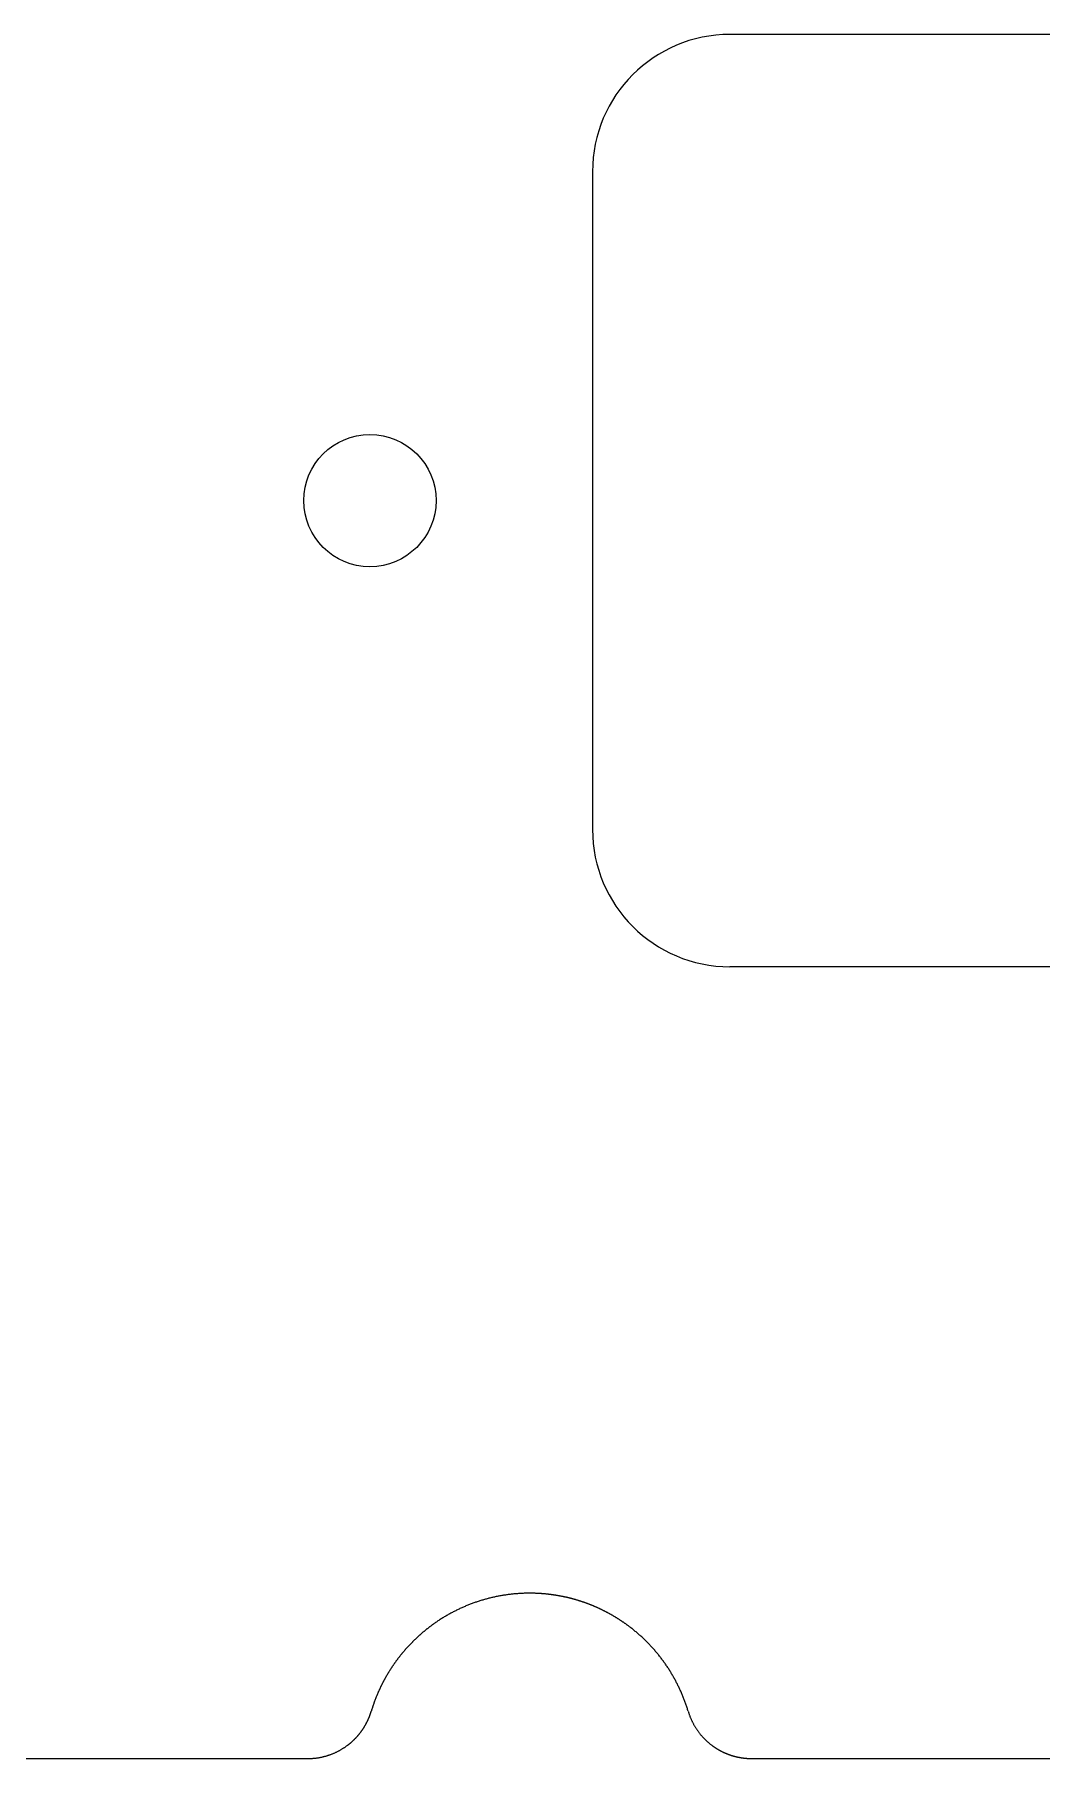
# Model space of a CAD drawing. Header units: millimetres. Extents: x -10 to 277, y -95 to 18.
# Drawn here: x 246.15 to 261.38, y -95.23 to -69.15 of the extents above; entities that cross this region are included whole.
import ezdxf

# ---------------------------------------------------------------- set-up
doc = ezdxf.new("R2010")
doc.units = ezdxf.units.MM
doc.header["$MEASUREMENT"] = 0
doc.layers.add('Edge.Cuts', color=53, linetype='CONTINUOUS')

msp = doc.modelspace()

# ---------------------------------------------------------------- linework, layer by layer
at = {"layer": 'Edge.Cuts', "linetype": 'Continuous'}
for p, q in [((267.2125, -69.15), (256.662499, -69.15)), ((254.5875, -71.225), (254.5875, -81.175001)), ((267.2125, -83.25), (256.6625, -83.25)), ((252.926433, -92.829047), (252.912912, -92.8331)), ((252.939976, -92.82507), (252.926433, -92.829047)), ((252.953542, -92.82117), (252.939976, -92.82507)), ((252.967128, -92.817348), (252.953542, -92.82117)), ((252.980736, -92.813602), (252.967128, -92.817348)), ((252.994365, -92.809934), (252.980736, -92.813602)), ((253.008014, -92.806343), (252.994365, -92.809934)), ((253.021683, -92.802829), (253.008014, -92.806343)), ((253.035371, -92.799393), (253.021683, -92.802829)), ((253.049079, -92.796034), (253.035371, -92.799393)), ((253.062805, -92.792754), (253.049079, -92.796034)), ((253.07655, -92.789551), (253.062805, -92.792754)), ((253.090313, -92.786426), (253.07655, -92.789551)), ((253.104094, -92.783378), (253.090313, -92.786426)), ((253.117892, -92.780409), (253.104094, -92.783378)), ((253.131707, -92.777518), (253.117892, -92.780409)), ((253.145539, -92.774706), (253.131707, -92.777518)), ((253.159387, -92.771971), (253.145539, -92.774706)), ((253.173251, -92.769315), (253.159387, -92.771971)), ((253.18713, -92.766737), (253.173251, -92.769315)), ((253.201025, -92.764238), (253.18713, -92.766737)), ((253.214935, -92.761817), (253.201025, -92.764238)), ((253.228859, -92.759475), (253.214935, -92.761817)), ((253.242797, -92.757212), (253.228859, -92.759475)), ((253.256749, -92.755028), (253.242797, -92.757212)), ((253.270715, -92.752922), (253.256749, -92.755028)), ((253.284694, -92.750895), (253.270715, -92.752922)), ((253.298685, -92.748947), (253.284694, -92.750895)), ((253.312689, -92.747078), (253.298685, -92.748947)), ((253.326706, -92.745288), (253.312689, -92.747078)), ((253.340734, -92.743577), (253.326706, -92.745288)), ((253.354773, -92.741946), (253.340734, -92.743577)), ((253.368824, -92.740393), (253.354773, -92.741946)), ((253.382886, -92.73892), (253.368824, -92.740393)), ((253.396958, -92.737526), (253.382886, -92.73892)), ((253.41104, -92.736211), (253.396958, -92.737526)), ((253.425133, -92.734976), (253.41104, -92.736211)), ((253.439235, -92.73382), (253.425133, -92.734976)), ((253.453346, -92.732744), (253.439235, -92.73382)), ((253.467466, -92.731747), (253.453346, -92.732744)), ((253.481595, -92.73083), (253.467466, -92.731747)), ((253.495732, -92.729992), (253.481595, -92.73083)), ((253.509877, -92.729234), (253.495732, -92.729992)), ((253.52403, -92.728556), (253.509877, -92.729234)), ((253.538191, -92.727957), (253.52403, -92.728556)), ((253.552359, -92.727438), (253.538191, -92.727957)), ((253.566533, -92.726999), (253.552359, -92.727438)), ((253.580714, -92.726639), (253.566533, -92.726999)), ((253.594902, -92.72636), (253.580714, -92.726639)), ((253.609096, -92.72616), (253.594902, -92.72636)), ((253.623295, -92.72604), (253.609096, -92.72616)), ((253.6375, -92.726), (253.623295, -92.72604)), ((253.644065, -92.726009), (253.6375, -92.726)), ((253.651173, -92.726037), (253.644065, -92.726009)), ((253.658277, -92.726086), (253.651173, -92.726037)), ((253.665382, -92.726154), (253.658277, -92.726086)), ((253.672483, -92.726243), (253.665382, -92.726154)), ((253.679585, -92.726351), (253.672483, -92.726243)), ((253.686683, -92.726479), (253.679585, -92.726351)), ((253.693782, -92.726628), (253.686683, -92.726479)), ((253.700877, -92.726796), (253.693782, -92.726628)), ((253.707972, -92.726985), (253.700877, -92.726796)), ((253.715064, -92.727193), (253.707972, -92.726985)), ((253.722157, -92.727422), (253.715064, -92.727193)), ((253.729245, -92.72767), (253.722157, -92.727422)), ((253.736334, -92.727938), (253.729245, -92.72767)), ((253.743418, -92.728226), (253.736334, -92.727938)), ((253.750504, -92.728535), (253.743418, -92.728226)), ((253.757585, -92.728863), (253.750504, -92.728535)), ((253.764666, -92.729211), (253.757585, -92.728863)), ((253.771743, -92.729579), (253.764666, -92.729211)), ((253.778821, -92.729967), (253.771743, -92.729579)), ((253.785894, -92.730375), (253.778821, -92.729967)), ((253.792967, -92.730803), (253.785894, -92.730375)), ((253.800036, -92.73125), (253.792967, -92.730803)), ((253.807105, -92.731718), (253.800036, -92.73125)), ((253.81417, -92.732206), (253.807105, -92.731718)), ((253.821235, -92.732713), (253.81417, -92.732206)), ((253.828295, -92.733241), (253.821235, -92.732713)), ((253.835355, -92.733788), (253.828295, -92.733241)), ((253.842411, -92.734355), (253.835355, -92.733788)), ((253.849466, -92.734942), (253.842411, -92.734355)), ((253.856517, -92.735549), (253.849466, -92.734942)), ((253.863568, -92.736176), (253.856517, -92.735549)), ((253.870614, -92.736823), (253.863568, -92.736176)), ((253.877659, -92.737489), (253.870614, -92.736823)), ((253.8847, -92.738176), (253.877659, -92.737489)), ((253.891741, -92.738882), (253.8847, -92.738176)), ((253.898776, -92.739608), (253.891741, -92.738882)), ((253.905812, -92.740354), (253.898776, -92.739608)), ((253.912842, -92.74112), (253.905812, -92.740354)), ((253.919871, -92.741905), (253.912842, -92.74112)), ((253.926896, -92.742711), (253.919871, -92.741905)), ((253.93392, -92.743536), (253.926896, -92.742711)), ((253.940939, -92.744381), (253.93392, -92.743536)), ((253.947957, -92.745246), (253.940939, -92.744381)), ((253.95497, -92.746131), (253.947957, -92.745246)), ((253.961982, -92.747035), (253.95497, -92.746131)), ((253.968989, -92.747959), (253.961982, -92.747035)), ((253.975995, -92.748904), (253.968989, -92.747959)), ((253.982996, -92.749867), (253.975995, -92.748904)), ((253.989996, -92.750851), (253.982996, -92.749867)), ((253.99699, -92.751854), (253.989996, -92.750851)), ((254.003983, -92.752877), (253.99699, -92.751854)), ((254.010971, -92.75392), (254.003983, -92.752877)), ((254.017958, -92.754983), (254.010971, -92.75392)), ((254.024939, -92.756065), (254.017958, -92.754983)), ((254.031919, -92.757167), (254.024939, -92.756065)), ((254.038893, -92.758288), (254.031919, -92.757167)), ((254.045866, -92.75943), (254.038893, -92.758288)), ((254.052833, -92.760591), (254.045866, -92.75943)), ((254.059798, -92.761772), (254.052833, -92.760591)), ((254.066758, -92.762972), (254.059798, -92.761772)), ((254.073717, -92.764192), (254.066758, -92.762972)), ((254.080669, -92.765432), (254.073717, -92.764192)), ((254.08762, -92.766692), (254.080669, -92.765432)), ((254.094565, -92.767971), (254.08762, -92.766692)), ((254.101508, -92.769269), (254.094565, -92.767971)), ((254.108445, -92.770588), (254.101508, -92.769269)), ((254.11538, -92.771926), (254.108445, -92.770588)), ((254.122309, -92.773283), (254.11538, -92.771926)), ((254.129236, -92.774661), (254.122309, -92.773283)), ((254.136157, -92.776057), (254.129236, -92.774661)), ((254.143076, -92.777474), (254.136157, -92.776057)), ((254.149989, -92.778909), (254.143076, -92.777474)), ((254.1569, -92.780365), (254.149989, -92.778909)), ((254.163804, -92.78184), (254.1569, -92.780365)), ((254.170706, -92.783335), (254.163804, -92.78184)), ((254.177601, -92.784849), (254.170706, -92.783335)), ((254.184495, -92.786382), (254.177601, -92.784849)), ((254.191381, -92.787935), (254.184495, -92.786382)), ((254.198265, -92.789508), (254.191381, -92.787935)), ((254.205143, -92.7911), (254.198265, -92.789508)), ((254.212018, -92.792712), (254.205143, -92.7911)), ((254.218887, -92.794343), (254.212018, -92.792712)), ((254.225752, -92.795994), (254.218887, -92.794343)), ((254.232612, -92.797663), (254.225752, -92.795994)), ((254.239468, -92.799353), (254.232612, -92.797663)), ((254.246317, -92.801062), (254.239468, -92.799353)), ((254.253164, -92.80279), (254.246317, -92.801062)), ((254.260004, -92.804537), (254.253164, -92.80279)), ((254.26684, -92.806305), (254.260004, -92.804537)), ((254.27367, -92.808091), (254.26684, -92.806305)), ((254.280496, -92.809897), (254.27367, -92.808091)), ((254.287316, -92.811722), (254.280496, -92.809897)), ((254.294132, -92.813566), (254.287316, -92.811722)), ((254.300942, -92.81543), (254.294132, -92.813566)), ((254.307747, -92.817313), (254.300942, -92.81543)), ((254.314546, -92.819215), (254.307747, -92.817313)), ((254.321341, -92.821137), (254.314546, -92.819215)), ((254.328129, -92.823078), (254.321341, -92.821137)), ((254.334914, -92.825038), (254.328129, -92.823078)), ((254.341691, -92.827017), (254.334914, -92.825038)), ((254.348464, -92.829016), (254.341691, -92.827017)), ((254.35523, -92.831034), (254.348464, -92.829016)), ((252.34615, -93.085303), (252.334051, -93.092652)), ((252.358289, -93.078024), (252.34615, -93.085303)), ((252.370468, -93.070813), (252.358289, -93.078024)), ((252.382687, -93.063671), (252.370468, -93.070813)), ((252.394946, -93.056599), (252.382687, -93.063671)), ((252.407244, -93.049597), (252.394946, -93.056599)), ((252.419581, -93.042665), (252.407244, -93.049597)), ((252.431955, -93.035803), (252.419581, -93.042665)), ((252.444368, -93.029011), (252.431955, -93.035803)), ((252.456818, -93.02229), (252.444368, -93.029011)), ((252.469305, -93.015641), (252.456818, -93.02229)), ((252.481829, -93.009062), (252.469305, -93.015641)), ((252.494389, -93.002554), (252.481829, -93.009062)), ((252.506985, -92.996118), (252.494389, -93.002554)), ((252.519616, -92.989754), (252.506985, -92.996118)), ((252.532281, -92.983462), (252.519616, -92.989754)), ((252.544982, -92.977242), (252.532281, -92.983462)), ((252.557716, -92.971094), (252.544982, -92.977242)), ((252.570484, -92.965019), (252.557716, -92.971094)), ((252.583286, -92.959017), (252.570484, -92.965019)), ((252.59612, -92.953088), (252.583286, -92.959017)), ((252.608987, -92.947231), (252.59612, -92.953088)), ((252.621885, -92.941448), (252.608987, -92.947231)), ((252.634815, -92.935739), (252.621885, -92.941448)), ((252.647777, -92.930103), (252.634815, -92.935739)), ((252.660769, -92.924541), (252.647777, -92.930103)), ((252.673791, -92.919053), (252.660769, -92.924541)), ((252.686843, -92.913639), (252.673791, -92.919053)), ((252.699925, -92.9083), (252.686843, -92.913639)), ((252.713036, -92.903035), (252.699925, -92.9083)), ((252.726175, -92.897844), (252.713036, -92.903035)), ((252.739343, -92.892729), (252.726175, -92.897844)), ((252.752539, -92.887688), (252.739343, -92.892729)), ((252.765762, -92.882723), (252.752539, -92.887688)), ((252.779012, -92.877833), (252.765762, -92.882723)), ((252.792289, -92.873018), (252.779012, -92.877833)), ((252.805592, -92.868279), (252.792289, -92.873018)), ((252.818921, -92.863615), (252.805592, -92.868279)), ((252.832275, -92.859027), (252.818921, -92.863615)), ((252.845654, -92.854516), (252.832275, -92.859027)), ((252.859058, -92.85008), (252.845654, -92.854516)), ((252.872486, -92.84572), (252.859058, -92.85008)), ((252.885938, -92.841437), (252.872486, -92.84572)), ((252.899414, -92.83723), (252.885938, -92.841437)), ((252.912912, -92.8331), (252.899414, -92.83723)), ((254.361992, -92.833071), (254.35523, -92.831034)), ((254.368747, -92.835127), (254.361992, -92.833071)), ((254.375497, -92.837203), (254.368747, -92.835127)), ((254.38224, -92.839297), (254.375497, -92.837203)), ((254.388979, -92.841411), (254.38224, -92.839297)), ((254.395711, -92.843544), (254.388979, -92.841411)), ((254.402438, -92.845696), (254.395711, -92.843544)), ((254.409157, -92.847867), (254.402438, -92.845696)), ((254.415872, -92.850057), (254.409157, -92.847867)), ((254.42258, -92.852266), (254.415872, -92.850057)), ((254.429283, -92.854494), (254.42258, -92.852266)), ((254.435978, -92.856741), (254.429283, -92.854494)), ((254.442668, -92.859008), (254.435978, -92.856741)), ((254.449351, -92.861293), (254.442668, -92.859008)), ((254.456029, -92.863597), (254.449351, -92.861293)), ((254.462699, -92.86592), (254.456029, -92.863597)), ((254.469363, -92.868263), (254.462699, -92.86592)), ((254.47602, -92.870624), (254.469363, -92.868263)), ((254.482672, -92.873004), (254.47602, -92.870624)), ((254.489316, -92.875403), (254.482672, -92.873004)), ((254.495955, -92.877821), (254.489316, -92.875403)), ((254.502586, -92.880257), (254.495955, -92.877821)), ((254.509211, -92.882713), (254.502586, -92.880257)), ((254.515828, -92.885187), (254.509211, -92.882713)), ((254.52244, -92.88768), (254.515828, -92.885187)), ((254.529043, -92.890192), (254.52244, -92.88768)), ((254.535641, -92.892723), (254.529043, -92.890192)), ((254.54223, -92.895272), (254.535641, -92.892723)), ((254.548814, -92.89784), (254.54223, -92.895272)), ((254.555389, -92.900427), (254.548814, -92.89784)), ((254.561959, -92.903033), (254.555389, -92.900427)), ((254.56852, -92.905656), (254.561959, -92.903033)), ((254.575075, -92.9083), (254.56852, -92.905656)), ((254.581621, -92.910961), (254.575075, -92.9083)), ((254.588161, -92.913641), (254.581621, -92.910961)), ((254.594693, -92.91634), (254.588161, -92.913641)), ((254.601219, -92.919057), (254.594693, -92.91634)), ((254.607735, -92.921793), (254.601219, -92.919057)), ((254.614246, -92.924547), (254.607735, -92.921793)), ((254.620747, -92.92732), (254.614246, -92.924547)), ((254.627243, -92.930111), (254.620747, -92.92732)), ((254.633729, -92.932921), (254.627243, -92.930111)), ((254.640208, -92.935749), (254.633729, -92.932921)), ((254.646679, -92.938596), (254.640208, -92.935749)), ((254.653143, -92.941461), (254.646679, -92.938596)), ((254.659598, -92.944344), (254.653143, -92.941461)), ((254.666046, -92.947246), (254.659598, -92.944344)), ((254.672485, -92.950166), (254.666046, -92.947246)), ((254.678917, -92.953104), (254.672485, -92.950166)), ((254.685339, -92.956061), (254.678917, -92.953104)), ((254.691755, -92.959036), (254.685339, -92.956061)), ((254.698161, -92.962029), (254.691755, -92.959036)), ((254.70456, -92.96504), (254.698161, -92.962029)), ((254.71095, -92.96807), (254.70456, -92.96504)), ((254.717332, -92.971118), (254.71095, -92.96807)), ((254.723705, -92.974183), (254.717332, -92.971118)), ((254.73007, -92.977267), (254.723705, -92.974183)), ((254.736426, -92.980369), (254.73007, -92.977267)), ((254.742774, -92.98349), (254.736426, -92.980369)), ((254.749113, -92.986627), (254.742774, -92.98349)), ((254.755443, -92.989784), (254.749113, -92.986627)), ((254.761765, -92.992958), (254.755443, -92.989784)), ((254.768078, -92.99615), (254.761765, -92.992958)), ((254.774381, -92.99936), (254.768078, -92.99615)), ((254.780676, -93.002588), (254.774381, -92.99936)), ((254.786962, -93.005834), (254.780676, -93.002588)), ((254.793239, -93.009097), (254.786962, -93.005834)), ((254.799507, -93.012379), (254.793239, -93.009097)), ((254.805766, -93.015678), (254.799507, -93.012379)), ((254.812015, -93.018995), (254.805766, -93.015678)), ((254.818256, -93.02233), (254.812015, -93.018995)), ((254.824487, -93.025683), (254.818256, -93.02233)), ((254.830709, -93.029053), (254.824487, -93.025683)), ((254.836921, -93.032441), (254.830709, -93.029053)), ((254.843124, -93.035846), (254.836921, -93.032441)), ((254.849317, -93.039269), (254.843124, -93.035846)), ((254.855501, -93.04271), (254.849317, -93.039269)), ((254.861675, -93.046169), (254.855501, -93.04271)), ((254.86784, -93.049644), (254.861675, -93.046169)), ((254.873995, -93.053138), (254.86784, -93.049644)), ((254.88014, -93.056649), (254.873995, -93.053138)), ((254.886275, -93.060177), (254.88014, -93.056649)), ((254.892401, -93.063722), (254.886275, -93.060177)), ((254.898516, -93.067285), (254.892401, -93.063722)), ((254.904622, -93.070866), (254.898516, -93.067285)), ((254.910718, -93.074463), (254.904622, -93.070866)), ((254.916803, -93.078078), (254.910718, -93.074463)), ((254.922879, -93.08171), (254.916803, -93.078078)), ((254.928944, -93.08536), (254.922879, -93.08171)), ((254.934999, -93.089026), (254.928944, -93.08536)), ((254.941044, -93.09271), (254.934999, -93.089026)), ((251.986749, -93.348462), (251.981437, -93.353143)), ((251.992073, -93.343796), (251.986749, -93.348462)), ((251.99741, -93.339145), (251.992073, -93.343796)), ((252.002761, -93.334509), (251.99741, -93.339145)), ((252.008125, -93.329889), (252.002761, -93.334509)), ((252.013502, -93.325283), (252.008125, -93.329889)), ((252.018892, -93.320692), (252.013502, -93.325283)), ((252.024295, -93.316117), (252.018892, -93.320692)), ((252.029711, -93.311557), (252.024295, -93.316117)), ((252.03514, -93.307012), (252.029711, -93.311557)), ((252.040582, -93.302483), (252.03514, -93.307012)), ((252.046036, -93.297969), (252.040582, -93.302483)), ((252.051504, -93.29347), (252.046036, -93.297969)), ((252.056984, -93.288987), (252.051504, -93.29347)), ((252.062476, -93.284519), (252.056984, -93.288987)), ((252.067982, -93.280066), (252.062476, -93.284519)), ((252.0735, -93.27563), (252.067982, -93.280066)), ((252.07903, -93.271208), (252.0735, -93.27563)), ((252.084574, -93.266803), (252.07903, -93.271208)), ((252.090129, -93.262413), (252.084574, -93.266803)), ((252.095697, -93.258038), (252.090129, -93.262413)), ((252.101277, -93.25368), (252.095697, -93.258038)), ((252.10687, -93.249337), (252.101277, -93.25368)), ((252.112475, -93.24501), (252.10687, -93.249337)), ((252.118092, -93.240699), (252.112475, -93.24501)), ((252.123721, -93.236404), (252.118092, -93.240699)), ((252.129362, -93.232124), (252.123721, -93.236404)), ((252.135016, -93.227861), (252.129362, -93.232124)), ((252.140681, -93.223614), (252.135016, -93.227861)), ((252.146358, -93.219382), (252.140681, -93.223614)), ((252.157749, -93.210968), (252.146358, -93.219382)), ((252.169186, -93.202618), (252.157749, -93.210968)), ((252.180671, -93.194333), (252.169186, -93.202618)), ((252.192202, -93.186113), (252.180671, -93.194333)), ((252.203779, -93.177958), (252.192202, -93.186113)), ((252.215402, -93.169869), (252.203779, -93.177958)), ((252.22707, -93.161846), (252.215402, -93.169869)), ((252.238782, -93.15389), (252.22707, -93.161846)), ((252.25054, -93.145999), (252.238782, -93.15389)), ((252.262341, -93.138176), (252.25054, -93.145999)), ((252.274186, -93.13042), (252.262341, -93.138176)), ((252.286074, -93.12273), (252.274186, -93.13042)), ((252.298005, -93.115109), (252.286074, -93.12273)), ((252.309979, -93.107555), (252.298005, -93.115109)), ((252.321994, -93.10007), (252.309979, -93.107555)), ((252.334051, -93.092652), (252.321994, -93.10007)), ((254.947078, -93.096411), (254.941044, -93.09271)), ((254.953102, -93.100129), (254.947078, -93.096411)), ((254.959116, -93.103864), (254.953102, -93.100129)), ((254.965119, -93.107617), (254.959116, -93.103864)), ((254.971111, -93.111386), (254.965119, -93.107617)), ((254.977094, -93.115172), (254.971111, -93.111386)), ((254.983065, -93.118975), (254.977094, -93.115172)), ((254.989026, -93.122795), (254.983065, -93.118975)), ((254.994976, -93.126631), (254.989026, -93.122795)), ((255.000915, -93.130485), (254.994976, -93.126631)), ((255.006843, -93.134356), (255.000915, -93.130485)), ((255.012761, -93.138243), (255.006843, -93.134356)), ((255.018667, -93.142147), (255.012761, -93.138243)), ((255.024563, -93.146068), (255.018667, -93.142147)), ((255.030447, -93.150005), (255.024563, -93.146068)), ((255.036321, -93.153959), (255.030447, -93.150005)), ((255.042183, -93.15793), (255.036321, -93.153959)), ((255.048034, -93.161917), (255.042183, -93.15793)), ((255.053874, -93.165921), (255.048034, -93.161917)), ((255.059702, -93.169941), (255.053874, -93.165921)), ((255.065519, -93.173978), (255.059702, -93.169941)), ((255.071325, -93.178031), (255.065519, -93.173978)), ((255.077119, -93.182101), (255.071325, -93.178031)), ((255.082902, -93.186187), (255.077119, -93.182101)), ((255.088673, -93.190289), (255.082902, -93.186187)), ((255.094433, -93.194407), (255.088673, -93.190289)), ((255.100181, -93.198542), (255.094433, -93.194407)), ((255.105918, -93.202693), (255.100181, -93.198542)), ((255.111642, -93.206861), (255.105918, -93.202693)), ((255.117355, -93.211044), (255.111642, -93.206861)), ((255.123056, -93.215243), (255.117355, -93.211044)), ((255.128745, -93.219459), (255.123056, -93.215243)), ((255.134422, -93.223691), (255.128745, -93.219459)), ((255.14574, -93.232202), (255.134422, -93.223691)), ((255.15701, -93.240777), (255.14574, -93.232202)), ((255.168231, -93.249415), (255.15701, -93.240777)), ((255.179403, -93.258117), (255.168231, -93.249415)), ((255.190526, -93.266882), (255.179403, -93.258117)), ((255.201599, -93.275708), (255.190526, -93.266882)), ((255.212621, -93.284598), (255.201599, -93.275708)), ((255.223593, -93.293549), (255.212621, -93.284598)), ((255.234513, -93.302561), (255.223593, -93.293549)), ((255.245383, -93.311635), (255.234513, -93.302561)), ((255.2562, -93.32077), (255.245383, -93.311635)), ((255.266965, -93.329966), (255.2562, -93.32077)), ((255.277678, -93.339222), (255.266965, -93.329966)), ((255.288338, -93.348538), (255.277678, -93.339222)), ((255.298945, -93.357914), (255.288338, -93.348538)), ((251.72921, -93.610721), (251.724648, -93.616122)), ((251.733786, -93.605333), (251.72921, -93.610721)), ((251.738379, -93.599957), (251.733786, -93.605333)), ((251.742986, -93.594595), (251.738379, -93.599957)), ((251.74761, -93.589245), (251.742986, -93.594595)), ((251.752248, -93.583909), (251.74761, -93.589245)), ((251.756901, -93.578585), (251.752248, -93.583909)), ((251.76157, -93.573275), (251.756901, -93.578585)), ((251.766254, -93.567977), (251.76157, -93.573275)), ((251.770953, -93.562693), (251.766254, -93.567977)), ((251.775667, -93.557421), (251.770953, -93.562693)), ((251.780396, -93.552163), (251.775667, -93.557421)), ((251.78514, -93.546918), (251.780396, -93.552163)), ((251.789899, -93.541687), (251.78514, -93.546918)), ((251.794673, -93.536468), (251.789899, -93.541687)), ((251.799462, -93.531263), (251.794673, -93.536468)), ((251.804266, -93.526071), (251.799462, -93.531263)), ((251.809084, -93.520894), (251.804266, -93.526071)), ((251.813918, -93.515729), (251.809084, -93.520894)), ((251.818765, -93.510578), (251.813918, -93.515729)), ((251.823629, -93.50544), (251.818765, -93.510578)), ((251.828506, -93.500317), (251.823629, -93.50544)), ((251.833398, -93.495206), (251.828506, -93.500317)), ((251.838304, -93.49011), (251.833398, -93.495206)), ((251.843226, -93.485027), (251.838304, -93.49011)), ((251.848161, -93.479958), (251.843226, -93.485027)), ((251.853111, -93.474903), (251.848161, -93.479958)), ((251.858076, -93.469862), (251.853111, -93.474903)), ((251.863055, -93.464834), (251.858076, -93.469862)), ((251.868048, -93.459821), (251.863055, -93.464834)), ((251.873055, -93.454821), (251.868048, -93.459821)), ((251.878077, -93.449836), (251.873055, -93.454821)), ((251.883113, -93.444865), (251.878077, -93.449836)), ((251.888163, -93.439908), (251.883113, -93.444865)), ((251.893227, -93.434964), (251.888163, -93.439908)), ((251.898305, -93.430036), (251.893227, -93.434964)), ((251.903398, -93.425121), (251.898305, -93.430036)), ((251.908504, -93.420221), (251.903398, -93.425121)), ((251.913625, -93.415335), (251.908504, -93.420221)), ((251.918758, -93.410464), (251.913625, -93.415335)), ((251.923907, -93.405607), (251.918758, -93.410464)), ((251.929068, -93.400764), (251.923907, -93.405607)), ((251.934244, -93.395936), (251.929068, -93.400764)), ((251.939433, -93.391123), (251.934244, -93.395936)), ((251.944637, -93.386324), (251.939433, -93.391123)), ((251.949853, -93.381539), (251.944637, -93.386324)), ((251.955084, -93.37677), (251.949853, -93.381539)), ((251.960327, -93.372015), (251.955084, -93.37677)), ((251.965585, -93.367274), (251.960327, -93.372015)), ((251.970856, -93.362549), (251.965585, -93.367274)), ((251.97614, -93.357838), (251.970856, -93.362549)), ((251.981437, -93.353143), (251.97614, -93.357838)), ((255.309498, -93.367349), (255.298945, -93.357914)), ((255.319997, -93.376843), (255.309498, -93.367349)), ((255.330442, -93.386396), (255.319997, -93.376843)), ((255.340832, -93.396007), (255.330442, -93.386396)), ((255.351168, -93.405677), (255.340832, -93.396007)), ((255.361448, -93.415404), (255.351168, -93.405677)), ((255.371672, -93.425188), (255.361448, -93.415404)), ((255.38184, -93.43503), (255.371672, -93.425188)), ((255.391952, -93.444928), (255.38184, -93.43503)), ((255.402007, -93.454883), (255.391952, -93.444928)), ((255.412005, -93.464894), (255.402007, -93.454883)), ((255.421945, -93.47496), (255.412005, -93.464894)), ((255.431828, -93.485082), (255.421945, -93.47496)), ((255.441653, -93.495259), (255.431828, -93.485082)), ((255.45142, -93.505491), (255.441653, -93.495259)), ((255.461127, -93.515777), (255.45142, -93.505491)), ((255.470776, -93.526117), (255.461127, -93.515777)), ((255.480366, -93.536511), (255.470776, -93.526117)), ((255.489896, -93.546958), (255.480366, -93.536511)), ((255.499366, -93.557458), (255.489896, -93.546958)), ((255.508776, -93.56801), (255.499366, -93.557458)), ((255.518125, -93.578615), (255.508776, -93.56801)), ((255.527414, -93.589272), (255.518125, -93.578615)), ((255.536641, -93.599981), (255.527414, -93.589272)), ((255.545807, -93.610741), (255.536641, -93.599981)), ((255.554911, -93.621551), (255.545807, -93.610741)), ((251.535882, -93.871656), (251.532065, -93.877598)), ((251.539715, -93.865727), (251.535882, -93.871656)), ((251.543566, -93.859807), (251.539715, -93.865727)), ((251.547433, -93.8539), (251.543566, -93.859807)), ((251.551317, -93.848002), (251.547433, -93.8539)), ((251.555217, -93.842116), (251.551317, -93.848002)), ((251.559135, -93.83624), (251.555217, -93.842116)), ((251.563069, -93.830377), (251.559135, -93.83624)), ((251.567021, -93.824522), (251.563069, -93.830377)), ((251.570988, -93.818681), (251.567021, -93.824522)), ((251.574972, -93.812849), (251.570988, -93.818681)), ((251.578972, -93.80703), (251.574972, -93.812849)), ((251.58299, -93.801221), (251.578972, -93.80703)), ((251.587024, -93.795424), (251.58299, -93.801221)), ((251.591074, -93.789637), (251.587024, -93.795424)), ((251.595141, -93.783863), (251.591074, -93.789637)), ((251.599224, -93.778099), (251.595141, -93.783863)), ((251.603324, -93.772348), (251.599224, -93.778099)), ((251.60744, -93.766607), (251.603324, -93.772348)), ((251.611572, -93.760879), (251.60744, -93.766607)), ((251.615721, -93.755161), (251.611572, -93.760879)), ((251.619886, -93.749456), (251.615721, -93.755161)), ((251.624067, -93.743762), (251.619886, -93.749456)), ((251.628264, -93.73808), (251.624067, -93.743762)), ((251.632478, -93.732409), (251.628264, -93.73808)), ((251.636708, -93.726751), (251.632478, -93.732409)), ((251.640954, -93.721104), (251.636708, -93.726751)), ((251.645216, -93.715469), (251.640954, -93.721104)), ((251.649494, -93.709846), (251.645216, -93.715469)), ((251.653788, -93.704235), (251.649494, -93.709846)), ((251.658099, -93.698636), (251.653788, -93.704235)), ((251.662424, -93.693049), (251.658099, -93.698636)), ((251.666767, -93.687474), (251.662424, -93.693049)), ((251.671124, -93.681912), (251.666767, -93.687474)), ((251.675499, -93.676361), (251.671124, -93.681912)), ((251.679888, -93.670823), (251.675499, -93.676361)), ((251.684294, -93.665296), (251.679888, -93.670823)), ((251.688714, -93.659783), (251.684294, -93.665296)), ((251.693152, -93.654281), (251.688714, -93.659783)), ((251.697604, -93.648793), (251.693152, -93.654281)), ((251.702073, -93.643316), (251.697604, -93.648793)), ((251.706556, -93.637852), (251.702073, -93.643316)), ((251.711056, -93.6324), (251.706556, -93.637852)), ((251.715571, -93.626962), (251.711056, -93.6324)), ((251.720102, -93.621535), (251.715571, -93.626962)), ((251.724648, -93.616122), (251.720102, -93.621535)), ((255.563954, -93.632413), (255.554911, -93.621551)), ((255.572934, -93.643324), (255.563954, -93.632413)), ((255.581851, -93.654285), (255.572934, -93.643324)), ((255.590706, -93.665296), (255.581851, -93.654285)), ((255.599498, -93.676356), (255.590706, -93.665296)), ((255.608226, -93.687465), (255.599498, -93.676356)), ((255.616891, -93.698622), (255.608226, -93.687465)), ((255.625492, -93.709827), (255.616891, -93.698622)), ((255.634028, -93.721081), (255.625492, -93.709827)), ((255.642501, -93.732381), (255.634028, -93.721081)), ((255.650908, -93.743729), (255.642501, -93.732381)), ((255.659251, -93.755123), (255.650908, -93.743729)), ((255.667529, -93.766564), (255.659251, -93.755123)), ((255.675741, -93.778051), (255.667529, -93.766564)), ((255.683887, -93.789583), (255.675741, -93.778051)), ((255.691968, -93.801161), (255.683887, -93.789583)), ((255.699983, -93.812783), (255.691968, -93.801161)), ((255.707931, -93.824451), (255.699983, -93.812783)), ((255.715813, -93.836163), (255.707931, -93.824451)), ((255.723628, -93.847918), (255.715813, -93.836163)), ((255.731375, -93.859718), (255.723628, -93.847918)), ((255.739056, -93.87156), (255.731375, -93.859718)), ((255.746669, -93.883446), (255.739056, -93.87156)), ((251.390419, -94.129909), (251.387333, -94.136265)), ((251.393522, -94.123564), (251.390419, -94.129909)), ((251.396644, -94.117226), (251.393522, -94.123564)), ((251.399783, -94.1109), (251.396644, -94.117226)), ((251.402941, -94.10458), (251.399783, -94.1109)), ((251.406115, -94.098272), (251.402941, -94.10458)), ((251.409308, -94.09197), (251.406115, -94.098272)), ((251.412518, -94.08568), (251.409308, -94.09197)), ((251.415747, -94.079398), (251.412518, -94.08568)), ((251.418992, -94.073127), (251.415747, -94.079398)), ((251.422256, -94.066863), (251.418992, -94.073127)), ((251.425537, -94.06061), (251.422256, -94.066863)), ((251.428836, -94.054366), (251.425537, -94.06061)), ((251.432152, -94.048132), (251.428836, -94.054366)), ((251.435487, -94.041906), (251.432152, -94.048132)), ((251.438838, -94.035692), (251.435487, -94.041906)), ((251.442207, -94.029485), (251.438838, -94.035692)), ((251.445593, -94.02329), (251.442207, -94.029485)), ((251.448998, -94.017103), (251.445593, -94.02329)), ((251.452419, -94.010928), (251.448998, -94.017103)), ((251.455858, -94.00476), (251.452419, -94.010928)), ((251.459314, -93.998604), (251.455858, -94.00476)), ((251.462789, -93.992456), (251.459314, -93.998604)), ((251.466279, -93.98632), (251.462789, -93.992456)), ((251.469788, -93.980192), (251.466279, -93.98632)), ((251.473314, -93.974076), (251.469788, -93.980192)), ((251.476857, -93.967968), (251.473314, -93.974076)), ((251.480417, -93.961872), (251.476857, -93.967968)), ((251.483996, -93.955784), (251.480417, -93.961872)), ((251.48759, -93.949709), (251.483996, -93.955784)), ((251.491203, -93.943641), (251.48759, -93.949709)), ((251.494832, -93.937586), (251.491203, -93.943641)), ((251.498479, -93.931539), (251.494832, -93.937586)), ((251.502142, -93.925505), (251.498479, -93.931539)), ((251.505823, -93.919479), (251.502142, -93.925505)), ((251.509521, -93.913465), (251.505823, -93.919479)), ((251.513236, -93.90746), (251.509521, -93.913465)), ((251.516967, -93.901467), (251.513236, -93.90746)), ((251.520717, -93.895483), (251.516967, -93.901467)), ((251.524482, -93.889511), (251.520717, -93.895483)), ((251.528266, -93.883548), (251.524482, -93.889511)), ((251.532065, -93.877598), (251.528266, -93.883548)), ((255.754215, -93.895374), (255.746669, -93.883446)), ((255.761692, -93.907344), (255.754215, -93.895374)), ((255.769102, -93.919356), (255.761692, -93.907344)), ((255.776443, -93.93141), (255.769102, -93.919356)), ((255.783716, -93.943505), (255.776443, -93.93141)), ((255.79092, -93.955641), (255.783716, -93.943505)), ((255.798055, -93.967818), (255.79092, -93.955641)), ((255.805121, -93.980035), (255.798055, -93.967818)), ((255.812118, -93.992292), (255.805121, -93.980035)), ((255.819045, -94.004588), (255.812118, -93.992292)), ((255.825903, -94.016924), (255.819045, -94.004588)), ((255.832691, -94.029298), (255.825903, -94.016924)), ((255.839409, -94.041712), (255.832691, -94.029298)), ((255.846056, -94.054163), (255.839409, -94.041712)), ((255.852634, -94.066652), (255.846056, -94.054163)), ((255.859141, -94.07918), (255.852634, -94.066652)), ((255.865577, -94.091744), (255.859141, -94.07918)), ((255.871942, -94.104346), (255.865577, -94.091744)), ((255.878236, -94.116984), (255.871942, -94.104346)), ((255.884459, -94.129658), (255.878236, -94.116984)), ((255.89061, -94.142369), (255.884459, -94.129658)), ((251.281112, -94.390752), (251.278755, -94.397439)), ((251.283487, -94.384075), (251.281112, -94.390752)), ((251.285881, -94.377404), (251.283487, -94.384075)), ((251.288293, -94.370742), (251.285881, -94.377404)), ((251.290724, -94.364086), (251.288293, -94.370742)), ((251.293173, -94.357439), (251.290724, -94.364086)), ((251.295641, -94.350799), (251.293173, -94.357439)), ((251.298127, -94.344168), (251.295641, -94.350799)), ((251.300632, -94.337542), (251.298127, -94.344168)), ((251.303155, -94.330927), (251.300632, -94.337542)), ((251.305697, -94.324318), (251.303155, -94.330927)), ((251.308256, -94.317718), (251.305697, -94.324318)), ((251.310835, -94.311125), (251.308256, -94.317718)), ((251.313431, -94.304541), (251.310835, -94.311125)), ((251.316046, -94.297963), (251.313431, -94.304541)), ((251.318679, -94.291396), (251.316046, -94.297963)), ((251.321331, -94.284835), (251.318679, -94.291396)), ((251.324001, -94.278283), (251.321331, -94.284835)), ((251.326689, -94.271738), (251.324001, -94.278283)), ((251.329395, -94.265203), (251.326689, -94.271738)), ((251.33212, -94.258675), (251.329395, -94.265203)), ((251.334863, -94.252156), (251.33212, -94.258675)), ((251.337625, -94.245644), (251.334863, -94.252156)), ((251.340403, -94.239142), (251.337625, -94.245644)), ((251.343201, -94.232647), (251.340403, -94.239142)), ((251.346017, -94.226162), (251.343201, -94.232647)), ((251.348851, -94.219684), (251.346017, -94.226162)), ((251.351702, -94.213216), (251.348851, -94.219684)), ((251.354573, -94.206754), (251.351702, -94.213216)), ((251.357461, -94.200303), (251.354573, -94.206754)), ((251.360367, -94.193859), (251.357461, -94.200303)), ((251.363291, -94.187426), (251.360367, -94.193859)), ((251.366234, -94.180999), (251.363291, -94.187426)), ((251.369194, -94.174583), (251.366234, -94.180999)), ((251.372172, -94.168173), (251.369194, -94.174583)), ((251.375168, -94.161775), (251.372172, -94.168173)), ((251.378183, -94.155383), (251.375168, -94.161775)), ((251.381215, -94.149002), (251.378183, -94.155383)), ((251.384265, -94.142628), (251.381215, -94.149002)), ((251.387333, -94.136265), (251.384265, -94.142628)), ((255.89669, -94.155115), (255.89061, -94.142369)), ((255.902699, -94.167897), (255.89669, -94.155115)), ((255.908635, -94.180714), (255.902699, -94.167897)), ((255.9145, -94.193566), (255.908635, -94.180714)), ((255.920292, -94.206452), (255.9145, -94.193566)), ((255.926013, -94.219373), (255.920292, -94.206452)), ((255.93166, -94.232327), (255.926013, -94.219373)), ((255.937235, -94.245315), (255.93166, -94.232327)), ((255.942738, -94.258337), (255.937235, -94.245315)), ((255.948168, -94.271391), (255.942738, -94.258337)), ((255.953524, -94.284479), (255.948168, -94.271391)), ((255.958808, -94.297598), (255.953524, -94.284479)), ((255.964018, -94.31075), (255.958808, -94.297598)), ((255.969155, -94.323934), (255.964018, -94.31075)), ((255.974219, -94.337149), (255.969155, -94.323934)), ((255.979208, -94.350396), (255.974219, -94.337149)), ((255.984125, -94.363674), (255.979208, -94.350396)), ((255.988967, -94.376982), (255.984125, -94.363674)), ((255.993735, -94.390321), (255.988967, -94.376982)), ((255.998429, -94.403691), (255.993735, -94.390321)), ((251.184497, -94.659732), (251.186424, -94.655699)), ((251.186424, -94.655699), (251.188333, -94.65166)), ((251.188333, -94.65166), (251.190225, -94.64761)), ((251.190225, -94.64761), (251.192098, -94.643553)), ((251.192098, -94.643553), (251.193954, -94.639485)), ((251.193954, -94.639485), (251.195791, -94.635411)), ((251.195791, -94.635411), (251.19761, -94.631326)), ((251.19761, -94.631326), (251.199411, -94.627234)), ((251.199411, -94.627234), (251.201194, -94.623132)), ((251.201194, -94.623132), (251.202959, -94.619024)), ((251.202959, -94.619024), (251.204706, -94.614905)), ((251.204706, -94.614905), (251.206433, -94.61078)), ((251.206433, -94.61078), (251.208144, -94.606645)), ((251.208144, -94.606645), (251.209835, -94.602504)), ((251.209835, -94.602504), (251.211509, -94.598352)), ((251.211509, -94.598352), (251.213164, -94.594194)), ((251.213164, -94.594194), (251.214801, -94.590027)), ((251.214801, -94.590027), (251.216419, -94.585853)), ((251.216419, -94.585853), (251.21802, -94.581669)), ((251.21802, -94.581669), (251.219601, -94.57748)), ((251.219601, -94.57748), (251.221164, -94.573281)), ((251.221164, -94.573281), (251.222708, -94.569076)), ((251.222708, -94.569076), (251.224235, -94.564861)), ((251.224235, -94.564861), (251.225742, -94.560641)), ((251.225742, -94.560641), (251.227232, -94.556412)), ((251.227232, -94.556412), (251.228702, -94.552176)), ((251.228702, -94.552176), (251.230154, -94.547932)), ((251.230154, -94.547932), (251.231587, -94.543682)), ((251.231587, -94.543682), (251.233002, -94.539422)), ((251.233002, -94.539422), (251.234397, -94.535157)), ((251.234397, -94.535157), (251.235775, -94.530883)), ((251.235775, -94.530883), (251.237133, -94.526604)), ((251.237133, -94.526604), (251.238473, -94.522316)), ((251.238473, -94.522316), (251.239793, -94.518022)), ((251.239793, -94.518022), (251.241096, -94.51372)), ((251.241096, -94.51372), (251.2417, -94.5117)), ((251.243584, -94.505411), (251.2417, -94.5117)), ((251.245642, -94.498608), (251.243584, -94.505411)), ((251.247719, -94.491814), (251.245642, -94.498608)), ((251.249814, -94.485024), (251.247719, -94.491814)), ((251.251928, -94.478245), (251.249814, -94.485024)), ((251.254061, -94.47147), (251.251928, -94.478245)), ((251.256213, -94.464704), (251.254061, -94.47147)), ((251.258383, -94.457944), (251.256213, -94.464704)), ((251.260572, -94.451193), (251.258383, -94.457944)), ((251.26278, -94.444447), (251.260572, -94.451193)), ((251.265006, -94.43771), (251.26278, -94.444447)), ((251.267251, -94.430979), (251.265006, -94.43771)), ((251.269515, -94.424257), (251.267251, -94.430979)), ((251.271797, -94.41754), (251.269515, -94.424257)), ((251.274098, -94.410833), (251.271797, -94.41754)), ((251.276418, -94.404131), (251.274098, -94.410833)), ((251.278755, -94.397439), (251.276418, -94.404131)), ((256.003049, -94.41709), (255.998429, -94.403691)), ((256.007594, -94.430519), (256.003049, -94.41709)), ((256.012066, -94.443977), (256.007594, -94.430519)), ((256.016462, -94.457464), (256.012066, -94.443977)), ((256.020784, -94.470981), (256.016462, -94.457464)), ((256.025031, -94.484525), (256.020784, -94.470981)), ((256.029203, -94.498099), (256.025031, -94.484525)), ((256.0333, -94.5117), (256.029203, -94.498099)), ((256.0333, -94.5117), (256.035903, -94.520294)), ((256.035903, -94.520294), (256.03858, -94.528859)), ((256.03858, -94.528859), (256.041333, -94.537396)), ((256.041333, -94.537396), (256.04416, -94.545904)), ((256.04416, -94.545904), (256.047061, -94.554382)), ((256.047061, -94.554382), (256.050037, -94.562831)), ((256.050037, -94.562831), (256.053087, -94.571249)), ((256.053087, -94.571249), (256.05621, -94.579637)), ((256.05621, -94.579637), (256.059408, -94.587993)), ((256.059408, -94.587993), (256.062678, -94.596318)), ((256.062678, -94.596318), (256.066022, -94.60461)), ((256.066022, -94.60461), (256.069439, -94.612871)), ((256.069439, -94.612871), (256.072929, -94.621098)), ((256.072929, -94.621098), (256.076492, -94.629292)), ((256.076492, -94.629292), (256.080127, -94.637452)), ((256.080127, -94.637452), (256.083834, -94.645577)), ((256.083834, -94.645577), (256.087613, -94.653668)), ((256.087613, -94.653668), (256.091463, -94.661723)), ((251.004216, -94.919164), (251.007311, -94.915934)), ((251.007311, -94.915934), (251.010392, -94.912689)), ((251.010392, -94.912689), (251.013458, -94.909431)), ((251.013458, -94.909431), (251.016509, -94.906159)), ((251.016509, -94.906159), (251.019546, -94.902874)), ((251.019546, -94.902874), (251.022568, -94.899575)), ((251.022568, -94.899575), (251.025574, -94.896263)), ((251.025574, -94.896263), (251.028566, -94.892937)), ((251.028566, -94.892937), (251.031542, -94.889599)), ((251.031542, -94.889599), (251.034504, -94.886248)), ((251.034504, -94.886248), (251.03745, -94.882883)), ((251.03745, -94.882883), (251.040381, -94.879505)), ((251.040381, -94.879505), (251.043297, -94.876115)), ((251.043297, -94.876115), (251.046198, -94.872712)), ((251.046198, -94.872712), (251.049082, -94.869296)), ((251.049082, -94.869296), (251.051952, -94.865867)), ((251.051952, -94.865867), (251.054806, -94.862426)), ((251.054806, -94.862426), (251.057645, -94.858972)), ((251.057645, -94.858972), (251.060467, -94.855506)), ((251.060467, -94.855506), (251.063275, -94.852026)), ((251.063275, -94.852026), (251.066066, -94.848536)), ((251.066066, -94.848536), (251.068842, -94.845032)), ((251.068842, -94.845032), (251.071601, -94.841516)), ((251.071601, -94.841516), (251.074346, -94.837988)), ((251.074346, -94.837988), (251.077073, -94.834449)), ((251.077073, -94.834449), (251.079785, -94.830896)), ((251.079785, -94.830896), (251.082481, -94.827333)), ((251.082481, -94.827333), (251.085161, -94.823756)), ((251.085161, -94.823756), (251.087824, -94.82017)), ((251.087824, -94.82017), (251.090472, -94.81657)), ((251.090472, -94.81657), (251.093102, -94.812959)), ((251.093102, -94.812959), (251.095718, -94.809336)), ((251.095718, -94.809336), (251.098315, -94.805703)), ((251.098315, -94.805703), (251.100898, -94.802056)), ((251.100898, -94.802056), (251.103463, -94.7984)), ((251.103463, -94.7984), (251.106012, -94.794731)), ((251.106012, -94.794731), (251.108544, -94.791052)), ((251.108544, -94.791052), (251.111061, -94.787361)), ((251.111061, -94.787361), (251.11356, -94.78366)), ((251.11356, -94.78366), (251.116043, -94.779946)), ((251.116043, -94.779946), (251.118508, -94.776223)), ((251.118508, -94.776223), (251.120957, -94.772488)), ((251.120957, -94.772488), (251.123389, -94.768743)), ((251.123389, -94.768743), (251.125805, -94.764986)), ((251.125805, -94.764986), (251.128203, -94.761219)), ((251.128203, -94.761219), (251.130585, -94.757441)), ((251.130585, -94.757441), (251.132949, -94.753653)), ((251.132949, -94.753653), (251.135297, -94.749854)), ((251.135297, -94.749854), (251.137627, -94.746045)), ((251.137627, -94.746045), (251.13994, -94.742225)), ((251.13994, -94.742225), (251.142236, -94.738395)), ((251.142236, -94.738395), (251.144515, -94.734554)), ((251.144515, -94.734554), (251.146777, -94.730705)), ((251.146777, -94.730705), (251.149021, -94.726844)), ((251.149021, -94.726844), (251.151248, -94.722974)), ((251.151248, -94.722974), (251.153458, -94.719092)), ((251.153458, -94.719092), (251.15565, -94.715203)), ((251.15565, -94.715203), (251.157825, -94.711302)), ((251.157825, -94.711302), (251.159982, -94.707393)), ((251.159982, -94.707393), (251.162123, -94.703472)), ((251.162123, -94.703472), (251.164245, -94.699543)), ((251.164245, -94.699543), (251.16635, -94.695603)), ((251.16635, -94.695603), (251.168437, -94.691656)), ((251.168437, -94.691656), (251.170507, -94.687697)), ((251.170507, -94.687697), (251.172558, -94.68373)), ((251.172558, -94.68373), (251.174593, -94.679753)), ((251.174593, -94.679753), (251.176609, -94.675768)), ((251.176609, -94.675768), (251.178608, -94.671771)), ((251.178608, -94.671771), (251.180589, -94.667768)), ((251.180589, -94.667768), (251.182552, -94.663753)), ((251.182552, -94.663753), (251.184497, -94.659732)), ((256.091463, -94.661723), (256.095385, -94.669742)), ((256.095385, -94.669742), (256.099379, -94.677725)), ((256.099379, -94.677725), (256.103443, -94.685672)), ((256.103443, -94.685672), (256.107578, -94.693581)), ((256.107578, -94.693581), (256.111783, -94.701452)), ((256.111783, -94.701452), (256.116059, -94.709285)), ((256.116059, -94.709285), (256.120404, -94.717079)), ((256.120404, -94.717079), (256.124819, -94.724833)), ((256.124819, -94.724833), (256.129303, -94.732548)), ((256.129303, -94.732548), (256.133856, -94.740222)), ((256.133856, -94.740222), (256.138478, -94.747856)), ((256.138478, -94.747856), (256.143168, -94.755447)), ((256.143168, -94.755447), (256.147926, -94.762997)), ((256.147926, -94.762997), (256.152752, -94.770505)), ((256.152752, -94.770505), (256.157645, -94.777969)), ((256.157645, -94.777969), (256.162605, -94.78539)), ((256.162605, -94.78539), (256.167632, -94.792766)), ((256.167632, -94.792766), (256.172725, -94.800098)), ((256.172725, -94.800098), (256.177884, -94.807385)), ((256.177884, -94.807385), (256.183109, -94.814626)), ((256.183109, -94.814626), (256.188398, -94.82182)), ((256.188398, -94.82182), (256.193753, -94.828968)), ((256.193753, -94.828968), (256.199172, -94.836068)), ((256.199172, -94.836068), (256.204654, -94.84312)), ((256.204654, -94.84312), (256.210201, -94.850124)), ((256.210201, -94.850124), (256.21581, -94.857078)), ((256.21581, -94.857078), (256.221482, -94.863983)), ((256.221482, -94.863983), (256.227217, -94.870838)), ((256.227217, -94.870838), (256.233013, -94.877642)), ((256.233013, -94.877642), (256.23887, -94.884395)), ((256.23887, -94.884395), (256.244789, -94.891096)), ((256.244789, -94.891096), (256.250768, -94.897744)), ((256.250768, -94.897744), (256.256806, -94.90434)), ((256.256806, -94.90434), (256.262905, -94.910882)), ((256.262905, -94.910882), (256.269062, -94.91737)), ((250.591168, -95.177537), (250.59965, -95.17475)), ((250.59965, -95.17475), (250.608107, -95.171887)), ((250.608107, -95.171887), (250.61654, -95.168948)), ((250.61654, -95.168948), (250.624947, -95.165933)), ((250.624947, -95.165933), (250.633327, -95.162844)), ((250.633327, -95.162844), (250.64168, -95.159678)), ((250.64168, -95.159678), (250.650006, -95.156438)), ((250.650006, -95.156438), (250.658303, -95.153123)), ((250.658303, -95.153123), (250.666571, -95.149734)), ((250.666571, -95.149734), (250.674809, -95.14627)), ((250.674809, -95.14627), (250.683017, -95.142732)), ((250.683017, -95.142732), (250.691194, -95.139121)), ((250.691194, -95.139121), (250.699339, -95.135436)), ((250.699339, -95.135436), (250.707452, -95.131678)), ((250.707452, -95.131678), (250.715532, -95.127847)), ((250.715532, -95.127847), (250.723579, -95.123944)), ((250.723579, -95.123944), (250.731591, -95.119968)), ((250.731591, -95.119968), (250.739568, -95.115921)), ((250.739568, -95.115921), (250.74751, -95.111802)), ((250.74751, -95.111802), (250.755415, -95.107611)), ((250.755415, -95.107611), (250.763283, -95.10335)), ((250.763283, -95.10335), (250.771114, -95.099018)), ((250.771114, -95.099018), (250.778906, -95.094616)), ((250.778906, -95.094616), (250.78666, -95.090144)), ((250.78666, -95.090144), (250.794374, -95.085602)), ((250.794374, -95.085602), (250.802047, -95.080992)), ((250.802047, -95.080992), (250.80968, -95.076313)), ((250.80968, -95.076313), (250.817271, -95.071565)), ((250.817271, -95.071565), (250.82482, -95.066749)), ((250.82482, -95.066749), (250.832326, -95.061866)), ((250.832326, -95.061866), (250.839789, -95.056916)), ((250.839789, -95.056916), (250.847207, -95.051899)), ((250.847207, -95.051899), (250.854581, -95.046816)), ((250.854581, -95.046816), (250.861909, -95.041667)), ((250.861909, -95.041667), (250.869191, -95.036453)), ((250.869191, -95.036453), (250.876426, -95.031173)), ((250.876426, -95.031173), (250.883614, -95.02583)), ((250.883614, -95.02583), (250.88719, -95.023134)), ((250.88719, -95.023134), (250.890754, -95.020422)), ((250.890754, -95.020422), (250.894306, -95.017694)), ((250.894306, -95.017694), (250.897845, -95.01495)), ((250.897845, -95.01495), (250.901373, -95.012191)), ((250.901373, -95.012191), (250.904887, -95.009416)), ((250.904887, -95.009416), (250.90839, -95.006625)), ((250.90839, -95.006625), (250.91188, -95.003819)), ((250.91188, -95.003819), (250.915357, -95.000997)), ((250.915357, -95.000997), (250.918822, -94.998159)), ((250.918822, -94.998159), (250.922274, -94.995307)), ((250.922274, -94.995307), (250.925713, -94.992439)), ((250.925713, -94.992439), (250.929139, -94.989555)), ((250.929139, -94.989555), (250.932552, -94.986657)), ((250.932552, -94.986657), (250.935952, -94.983743)), ((250.935952, -94.983743), (250.939339, -94.980814)), ((250.939339, -94.980814), (250.942713, -94.97787)), ((250.942713, -94.97787), (250.946074, -94.974911)), ((250.946074, -94.974911), (250.949421, -94.971938)), ((250.949421, -94.971938), (250.952755, -94.968949)), ((250.952755, -94.968949), (250.956075, -94.965945)), ((250.956075, -94.965945), (250.959382, -94.962927)), ((250.959382, -94.962927), (250.962675, -94.959895)), ((250.962675, -94.959895), (250.965955, -94.956847)), ((250.965955, -94.956847), (250.96922, -94.953785)), ((250.96922, -94.953785), (250.972472, -94.950709)), ((250.972472, -94.950709), (250.97571, -94.947618)), ((250.97571, -94.947618), (250.978934, -94.944513)), ((250.978934, -94.944513), (250.982144, -94.941394)), ((250.982144, -94.941394), (250.98534, -94.93826)), ((250.98534, -94.93826), (250.988522, -94.935113)), ((250.988522, -94.935113), (250.99169, -94.931951)), ((250.99169, -94.931951), (250.994843, -94.928775)), ((250.994843, -94.928775), (250.997982, -94.925585)), ((250.997982, -94.925585), (251.001106, -94.922382)), ((251.001106, -94.922382), (251.004216, -94.919164)), ((256.269062, -94.91737), (256.275277, -94.923804)), ((256.275277, -94.923804), (256.281551, -94.930182)), ((256.281551, -94.930182), (256.287882, -94.936505)), ((256.287882, -94.936505), (256.29427, -94.942771)), ((256.29427, -94.942771), (256.300714, -94.948981)), ((256.300714, -94.948981), (256.307214, -94.955134)), ((256.307214, -94.955134), (256.31377, -94.961228)), ((256.31377, -94.961228), (256.32038, -94.967265)), ((256.32038, -94.967265), (256.327044, -94.973243)), ((256.327044, -94.973243), (256.333762, -94.979161)), ((256.333762, -94.979161), (256.340534, -94.98502)), ((256.340534, -94.98502), (256.347357, -94.990818)), ((256.347357, -94.990818), (256.354233, -94.996555)), ((256.354233, -94.996555), (256.36116, -95.002231)), ((256.36116, -95.002231), (256.368137, -95.007845)), ((256.368137, -95.007845), (256.375165, -95.013397)), ((256.375165, -95.013397), (256.382242, -95.018886)), ((256.382242, -95.018886), (256.389368, -95.024311)), ((256.389368, -95.024311), (256.396543, -95.029673)), ((256.396543, -95.029673), (256.400148, -95.03233)), ((256.400148, -95.03233), (256.403765, -95.034971)), ((256.403765, -95.034971), (256.407394, -95.037595)), ((256.407394, -95.037595), (256.411034, -95.040204)), ((256.411034, -95.040204), (256.414686, -95.042796)), ((256.414686, -95.042796), (256.41835, -95.045372)), ((256.41835, -95.045372), (256.422025, -95.047931)), ((256.422025, -95.047931), (256.425711, -95.050474)), ((256.425711, -95.050474), (256.429409, -95.053)), ((256.429409, -95.053), (256.433118, -95.05551)), ((256.433118, -95.05551), (256.436838, -95.058003)), ((256.436838, -95.058003), (256.440569, -95.06048)), ((256.440569, -95.06048), (256.444311, -95.062939)), ((256.444311, -95.062939), (256.448064, -95.065382)), ((256.448064, -95.065382), (256.451828, -95.067809)), ((256.451828, -95.067809), (256.455602, -95.070218)), ((256.455602, -95.070218), (256.459387, -95.07261)), ((256.459387, -95.07261), (256.463183, -95.074986)), ((256.463183, -95.074986), (256.466989, -95.077344)), ((256.466989, -95.077344), (256.470806, -95.079685)), ((256.470806, -95.079685), (256.474633, -95.082009)), ((256.474633, -95.082009), (256.47847, -95.084316)), ((256.47847, -95.084316), (256.482317, -95.086606)), ((256.482317, -95.086606), (256.486175, -95.088878)), ((256.486175, -95.088878), (256.490042, -95.091133)), ((256.490042, -95.091133), (256.49392, -95.093371)), ((256.49392, -95.093371), (256.497806, -95.095591)), ((256.497806, -95.095591), (256.501704, -95.097794)), ((256.501704, -95.097794), (256.50561, -95.099979)), ((256.50561, -95.099979), (256.509526, -95.102147)), ((256.509526, -95.102147), (256.513452, -95.104297)), ((256.513452, -95.104297), (256.517387, -95.10643)), ((256.517387, -95.10643), (256.521331, -95.108545)), ((256.521331, -95.108545), (256.525285, -95.110642)), ((256.525285, -95.110642), (256.529247, -95.112721)), ((256.529247, -95.112721), (256.53322, -95.114782)), ((256.53322, -95.114782), (256.5372, -95.116826)), ((256.5372, -95.116826), (256.54119, -95.118852)), ((256.54119, -95.118852), (256.545189, -95.120859)), ((256.545189, -95.120859), (256.549196, -95.122849)), ((256.549196, -95.122849), (256.553212, -95.12482)), ((256.553212, -95.12482), (256.557237, -95.126774)), ((256.557237, -95.126774), (256.56127, -95.128709)), ((256.56127, -95.128709), (256.565312, -95.130627)), ((256.565312, -95.130627), (256.569361, -95.132526)), ((256.569361, -95.132526), (256.57342, -95.134407)), ((256.57342, -95.134407), (256.577486, -95.136269)), ((256.577486, -95.136269), (256.581561, -95.138114)), ((256.581561, -95.138114), (256.585643, -95.13994)), ((256.585643, -95.13994), (256.589734, -95.141748)), ((256.589734, -95.141748), (256.593831, -95.143536)), ((256.593831, -95.143536), (256.597938, -95.145307)), ((256.597938, -95.145307), (256.602051, -95.14706)), ((256.602051, -95.14706), (256.606173, -95.148794)), ((256.606173, -95.148794), (256.610301, -95.150508)), ((256.610301, -95.150508), (256.614438, -95.152205)), ((256.614438, -95.152205), (256.618581, -95.153883)), ((256.618581, -95.153883), (256.622732, -95.155543)), ((256.622732, -95.155543), (256.626889, -95.157183)), ((256.626889, -95.157183), (256.631055, -95.158805)), ((256.631055, -95.158805), (256.635227, -95.160408)), ((256.635227, -95.160408), (256.639406, -95.161993)), ((256.639406, -95.161993), (256.643591, -95.163558)), ((256.643591, -95.163558), (256.647785, -95.165105)), ((256.647785, -95.165105), (256.651984, -95.166633)), ((256.651984, -95.166633), (256.65619, -95.168143)), ((256.65619, -95.168143), (256.660402, -95.169632)), ((256.660402, -95.169632), (256.664622, -95.171104)), ((256.664622, -95.171104), (256.668847, -95.172556)), ((256.668847, -95.172556), (256.673079, -95.173989)), ((256.673079, -95.173989), (256.677316, -95.175403)), ((256.677316, -95.175403), (256.681561, -95.176799)), ((256.681561, -95.176799), (256.68581, -95.178175)), ((233.575, -95.226), (250.2834, -95.226)), ((250.2834, -95.226), (250.29238, -95.22596)), ((250.29238, -95.22596), (250.301355, -95.22584)), ((250.301355, -95.22584), (250.310323, -95.225641)), ((250.310323, -95.225641), (250.319285, -95.225361)), ((250.319285, -95.225361), (250.32824, -95.225002)), ((250.32824, -95.225002), (250.337188, -95.224563)), ((250.337188, -95.224563), (250.346128, -95.224045)), ((250.346128, -95.224045), (250.355059, -95.223447)), ((250.355059, -95.223447), (250.363982, -95.222769)), ((250.363982, -95.222769), (250.372895, -95.222012)), ((250.372895, -95.222012), (250.381799, -95.221176)), ((250.381799, -95.221176), (250.390692, -95.220261)), ((250.390692, -95.220261), (250.399575, -95.219266)), ((250.399575, -95.219266), (250.408446, -95.218192)), ((250.408446, -95.218192), (250.417305, -95.217039)), ((250.417305, -95.217039), (250.426152, -95.215807)), ((250.426152, -95.215807), (250.434987, -95.214496)), ((250.434987, -95.214496), (250.443807, -95.213107)), ((250.443807, -95.213107), (250.452614, -95.211638)), ((250.452614, -95.211638), (250.461407, -95.210091)), ((250.461407, -95.210091), (250.470184, -95.208466)), ((250.470184, -95.208466), (250.478946, -95.206762)), ((250.478946, -95.206762), (250.487691, -95.20498)), ((250.487691, -95.20498), (250.49642, -95.203119)), ((250.49642, -95.203119), (250.505132, -95.201181)), ((250.505132, -95.201181), (250.513826, -95.199165)), ((250.513826, -95.199165), (250.522501, -95.197071)), ((250.522501, -95.197071), (250.531157, -95.194899)), ((250.531157, -95.194899), (250.539794, -95.19265)), ((250.539794, -95.19265), (250.54841, -95.190323)), ((250.54841, -95.190323), (250.557006, -95.18792)), ((250.557006, -95.18792), (250.56558, -95.185439)), ((250.56558, -95.185439), (250.574132, -95.182882)), ((250.574132, -95.182882), (250.582661, -95.180247)), ((250.582661, -95.180247), (250.591168, -95.177537)), ((256.68581, -95.178175), (256.690067, -95.179532)), ((256.690067, -95.179532), (256.694328, -95.180869)), ((256.694328, -95.180869), (256.698597, -95.182188)), ((256.698597, -95.182188), (256.70287, -95.183488)), ((256.70287, -95.183488), (256.70715, -95.184768)), ((256.70715, -95.184768), (256.711434, -95.186029)), ((256.711434, -95.186029), (256.715725, -95.187271)), ((256.715725, -95.187271), (256.72002, -95.188494)), ((256.72002, -95.188494), (256.724322, -95.189697)), ((256.724322, -95.189697), (256.728628, -95.190881)), ((256.728628, -95.190881), (256.73294, -95.192046)), ((256.73294, -95.192046), (256.737256, -95.193191)), ((256.737256, -95.193191), (256.741579, -95.194317)), ((256.741579, -95.194317), (256.745905, -95.195424)), ((256.745905, -95.195424), (256.750237, -95.196511)), ((256.750237, -95.196511), (256.754573, -95.197579)), ((256.754573, -95.197579), (256.758915, -95.198627)), ((256.758915, -95.198627), (256.76326, -95.199656)), ((256.76326, -95.199656), (256.767612, -95.200666)), ((256.767612, -95.200666), (256.771966, -95.201655)), ((256.771966, -95.201655), (256.776326, -95.202626)), ((256.776326, -95.202626), (256.780689, -95.203576)), ((256.780689, -95.203576), (256.785059, -95.204508)), ((256.785059, -95.204508), (256.78943, -95.20542)), ((256.78943, -95.20542), (256.793808, -95.206312)), ((256.793808, -95.206312), (256.798188, -95.207184)), ((256.798188, -95.207184), (256.802574, -95.208037)), ((256.802574, -95.208037), (256.806962, -95.208871)), ((256.806962, -95.208871), (256.811355, -95.209684)), ((256.811355, -95.209684), (256.815751, -95.210478)), ((256.815751, -95.210478), (256.820152, -95.211253)), ((256.820152, -95.211253), (256.824555, -95.212007)), ((256.824555, -95.212007), (256.828964, -95.212743)), ((256.828964, -95.212743), (256.833374, -95.213458)), ((256.833374, -95.213458), (256.837789, -95.214153)), ((256.837789, -95.214153), (256.842206, -95.214829)), ((256.842206, -95.214829), (256.846629, -95.215485)), ((256.846629, -95.215485), (256.851052, -95.216122)), ((256.851052, -95.216122), (256.855481, -95.216738)), ((256.855481, -95.216738), (256.859911, -95.217335)), ((256.859911, -95.217335), (256.864346, -95.217912)), ((256.864346, -95.217912), (256.868782, -95.218469)), ((256.868782, -95.218469), (256.873223, -95.219007)), ((256.873223, -95.219007), (256.877665, -95.219524)), ((256.877665, -95.219524), (256.882112, -95.220022)), ((256.882112, -95.220022), (256.886559, -95.2205)), ((256.886559, -95.2205), (256.891011, -95.220958)), ((256.891011, -95.220958), (256.895464, -95.221396)), ((256.895464, -95.221396), (256.899921, -95.221815)), ((256.899921, -95.221815), (256.904379, -95.222213)), ((256.904379, -95.222213), (256.908841, -95.222592)), ((256.908841, -95.222592), (256.913304, -95.222951)), ((256.913304, -95.222951), (256.917771, -95.223289)), ((256.917771, -95.223289), (256.922238, -95.223608)), ((256.922238, -95.223608), (256.926709, -95.223907)), ((256.926709, -95.223907), (256.931181, -95.224186)), ((256.931181, -95.224186), (256.935656, -95.224446)), ((256.935656, -95.224446), (256.940132, -95.224685)), ((256.940132, -95.224685), (256.944611, -95.224904)), ((256.944611, -95.224904), (256.94909, -95.225103)), ((256.94909, -95.225103), (256.953574, -95.225283)), ((256.953574, -95.225283), (256.958057, -95.225442)), ((256.958057, -95.225442), (256.962543, -95.225581)), ((256.962543, -95.225581), (256.967029, -95.225701)), ((256.967029, -95.225701), (256.97152, -95.2258)), ((256.97152, -95.2258), (256.976009, -95.22588)), ((256.976009, -95.22588), (256.980502, -95.225939)), ((256.980502, -95.225939), (256.984994, -95.225978)), ((256.984994, -95.225978), (256.98949, -95.225998)), ((256.98949, -95.225998), (256.9916, -95.226)), ((256.9916, -95.226), (274.6, -95.226))]:
    msp.add_line(p, q, dxfattribs=at)
at = {"layer": 'Edge.Cuts'}
msp.add_circle((251.221875, -76.2), 1, dxfattribs=at)
for centre, start, end in [((256.6625, -71.225), 90.0000276, 180), ((256.6625, -81.175), 180.0000276, 270)]:
    msp.add_arc(centre, 2.075, start, end, dxfattribs=at)

doc.saveas('drawing.dxf')
